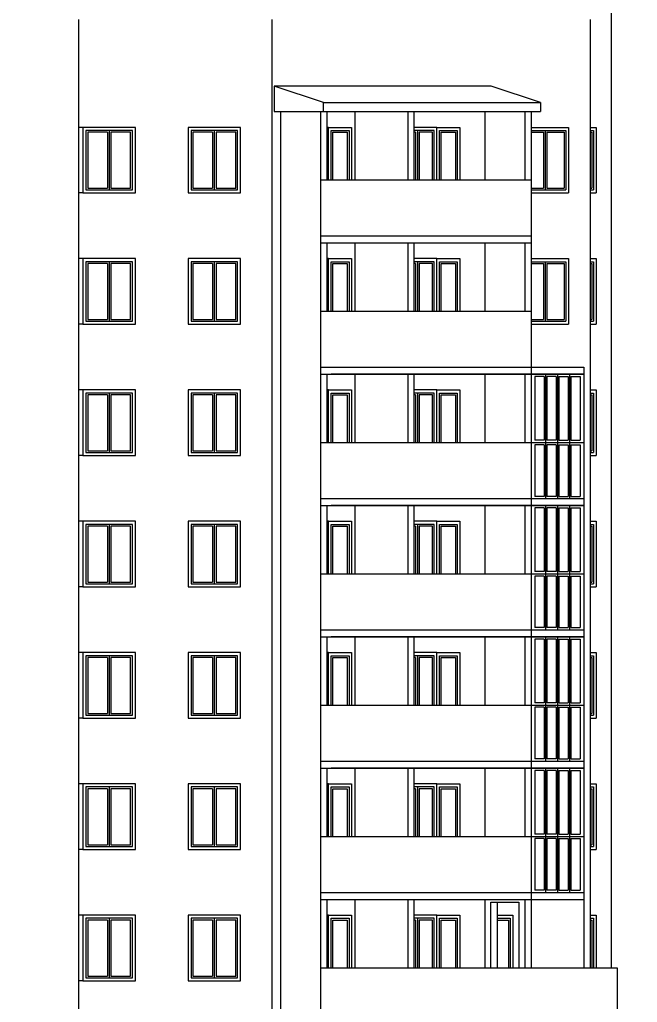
# Model space of a CAD drawing. Header units: inches. Extents: x -634 to 3638, y -6930911 to 5552.
# Drawn here: x 2311.3 to 2325.02, y 3493.78 to 3515.63 of the extents above; entities that cross this region are included whole.
import ezdxf

# ---------------------------------------------------------------- set-up
doc = ezdxf.new("R2010")
doc.units = ezdxf.units.IN
doc.header["$MEASUREMENT"] = 0
doc.linetypes.add('Dashed', pattern=[1128.888893, 564.444447, -564.444447])
for name, color, linetype, lineweight in [('ELEV', 134, 'Continuous', 18), ('фасады', 7, 'Continuous', 30), ('фасады2', 7, 'Continuous', 25)]:
    doc.layers.add(name, color=color, linetype=linetype, lineweight=lineweight)

msp = doc.modelspace()

# ---------------------------------------------------------------- hatches: boundary and pattern name
at = {"layer": 'ELEV', "linetype": 'Continuous'}
h = msp.add_hatch(dxfattribs=at)
h.set_pattern_fill('ANSI31', color=256, scale=0.01044, style=0)
h.set_pattern_definition([(45, (1262.311104, 3366.587935), (-0.02343928418428, 0.02343928418428), [])])
edge = h.paths.add_edge_path()
edge.add_ellipse((1445.78234, 3471.96182), major_axis=(0, 6932302.83262), ratio=0.00000001506, start_angle=89.999976115149, end_angle=270.000023884851)
edge.add_line((1445.67794, 3474.85168), (1445.67794, 3528.48347))
edge.add_line((1445.67794, 3528.48347), (1445.88675, 3528.48347))
edge.add_line((1445.88675, 3528.48347), (1445.88675, 3474.85168))

# ---------------------------------------------------------------- linework, layer by layer
at = {"layer": 'фасады', "ltscale": 100}
for points in [[(2324.44174, 3517.02786), (2324.44174, 3510.66276)], [(2312.60821, 3515.62637), (2312.60821, 3513.58253)], [(2316.90027, 3515.62637), (2316.90027, 3513.58253)], [(2323.97315, 3515.62637), (2323.97315, 3513.58253)], [(2316.95497, 3514.14707), (2316.95496, 3513.58253)], [(2322.87238, 3513.78588), (2322.87238, 3513.58253)], [(2312.60821, 3513.58253), (2312.60821, 3510.66276)], [(2316.90027, 3513.58253), (2316.90027, 3510.66276)], [(2316.95496, 3513.58253), (2322.87238, 3513.58253)], [(2317.09481, 3513.58253), (2317.09481, 3510.66276)], [(2317.98759, 3513.58253), (2317.98759, 3510.66276)], [(2318.1251, 3513.58253), (2318.1271, 3512.06425)], [(2318.74401, 3513.58253), (2318.74401, 3512.06425)], [(2319.92099, 3513.58254), (2319.92099, 3512.06425)], [(2320.05865, 3513.58254), (2320.05865, 3512.06425)], [(2321.63198, 3513.58253), (2321.63198, 3512.06425)], [(2322.52647, 3513.58254), (2322.52647, 3512.06425)], [(2322.66413, 3513.58254), (2322.66413, 3510.66276)], [(2323.97315, 3513.58253), (2323.97315, 3510.66276)], [(2324.44174, 3513.58253), (2324.44174, 3510.66276)], [(2317.98759, 3512.06425), (2322.66413, 3512.06425)], [(2317.98759, 3510.81848), (2322.66636, 3510.81848)], [(2312.60821, 3510.66276), (2312.60821, 3507.74299)], [(2316.90027, 3510.66276), (2316.90027, 3507.74299)], [(2317.09481, 3510.66276), (2317.09481, 3507.74299)], [(2317.98759, 3510.66276), (2317.98759, 3507.74299)], [(2317.98759, 3510.66276), (2322.66413, 3510.66276)], [(2318.12526, 3510.66276), (2318.1271, 3509.14448)], [(2318.74401, 3510.66276), (2318.74401, 3509.14448)], [(2319.92099, 3510.66276), (2319.92099, 3509.14448)], [(2320.05865, 3510.66276), (2320.05865, 3509.14448)], [(2321.63198, 3510.66276), (2321.63198, 3509.14448)], [(2322.52647, 3510.66276), (2322.52647, 3509.14448)], [(2322.66413, 3510.66276), (2322.66413, 3507.74299)], [(2323.97315, 3510.66276), (2323.97315, 3507.74299)], [(2324.44174, 3510.66276), (2324.44174, 3507.74299)], [(2317.98759, 3509.14448), (2322.66413, 3509.14448)], [(2312.60821, 3507.74299), (2312.60821, 3504.82322)], [(2316.90027, 3507.74299), (2316.90027, 3504.82322)], [(2317.09481, 3507.74299), (2317.09481, 3504.82322)], [(2317.98759, 3507.89871), (2323.83549, 3507.89871)], [(2317.98759, 3507.74299), (2317.98759, 3504.82322)], [(2317.98759, 3507.74299), (2323.83549, 3507.74299)], [(2318.12526, 3507.74299), (2318.1271, 3506.22471)], [(2318.74401, 3507.74299), (2318.74401, 3506.22471)], [(2319.92099, 3507.74299), (2319.92099, 3506.22471)], [(2320.05865, 3507.74299), (2320.05865, 3506.22471)], [(2321.63198, 3507.74299), (2321.63198, 3506.22471)], [(2322.52647, 3507.74299), (2322.52647, 3506.22471)], [(2322.66413, 3507.74299), (2322.66413, 3504.82322)], [(2323.83549, 3507.89871), (2323.83549, 3504.82322)], [(2323.97315, 3507.74299), (2323.97315, 3504.82322)], [(2324.44174, 3507.74299), (2324.44174, 3504.82322)], [(2317.98759, 3506.22471), (2322.66413, 3506.22471)], [(2317.98759, 3504.97895), (2323.83549, 3504.97895)], [(2312.60821, 3504.82322), (2312.60821, 3501.90345)], [(2316.90027, 3504.82322), (2316.90027, 3501.90345)], [(2317.09481, 3504.82322), (2317.09481, 3501.90345)], [(2317.98759, 3504.82322), (2317.98759, 3501.90345)], [(2317.98759, 3504.82322), (2323.83549, 3504.82322)], [(2317.98759, 3504.82322), (2323.83549, 3504.82322)], [(2318.12526, 3504.82322), (2318.1271, 3503.30494)], [(2318.74401, 3504.82322), (2318.74401, 3503.30494)], [(2319.92099, 3504.82322), (2319.92099, 3503.30494)], [(2320.05865, 3504.82322), (2320.05865, 3503.30494)], [(2321.63198, 3504.82322), (2321.63198, 3503.30494)], [(2322.52647, 3504.82322), (2322.52647, 3503.30494)], [(2322.66413, 3504.82322), (2322.66413, 3501.90345)], [(2323.83549, 3504.82322), (2323.83549, 3501.90345)], [(2323.97315, 3504.82322), (2323.97315, 3501.90345)], [(2324.44174, 3504.82322), (2324.44174, 3501.90345)], [(2317.98759, 3503.30494), (2322.66413, 3503.30494)], [(2317.98759, 3502.05918), (2323.83549, 3502.05918)], [(2312.60821, 3501.90345), (2312.60821, 3498.98369)], [(2316.90027, 3501.90345), (2316.90027, 3498.98369)], [(2317.09481, 3501.90345), (2317.09481, 3498.98369)], [(2317.98759, 3501.90345), (2317.98759, 3498.98369)], [(2317.98759, 3501.90345), (2323.83549, 3501.90345)], [(2318.12526, 3501.90345), (2318.1271, 3500.38517)], [(2318.74401, 3501.90345), (2318.74401, 3500.38517)], [(2319.92099, 3501.90345), (2319.92099, 3500.38517)], [(2320.05865, 3501.90345), (2320.05865, 3500.38517)], [(2321.63198, 3501.90345), (2321.63198, 3500.38517)], [(2322.52647, 3501.90345), (2322.52647, 3500.38517)], [(2322.66413, 3501.90345), (2322.66413, 3498.98369)], [(2323.83549, 3501.90345), (2323.83549, 3498.98369)], [(2323.97315, 3501.90345), (2323.97315, 3498.98369)], [(2324.44174, 3501.90345), (2324.44174, 3498.98369)], [(2317.98759, 3500.38517), (2322.66413, 3500.38517)], [(2317.98759, 3499.13941), (2323.83549, 3499.13941)], [(2312.60821, 3498.98369), (2312.60821, 3496.06392)], [(2316.90027, 3498.98369), (2316.90027, 3496.06392)], [(2317.09481, 3498.98369), (2317.09481, 3496.06392)], [(2317.98759, 3498.98369), (2317.98759, 3496.06392)], [(2317.98759, 3498.98369), (2323.83549, 3498.98369)], [(2318.12526, 3498.98369), (2318.1271, 3497.46541)], [(2318.74401, 3498.98369), (2318.74401, 3497.46541)], [(2319.92099, 3498.98369), (2319.92099, 3497.46541)], [(2320.05865, 3498.98369), (2320.05865, 3497.46541)], [(2321.63198, 3498.98369), (2321.63198, 3497.46541)], [(2322.52647, 3498.98369), (2322.52647, 3497.46541)], [(2322.66413, 3498.98369), (2322.66413, 3496.06392)], [(2323.83549, 3498.98369), (2323.83549, 3496.06392)], [(2323.97315, 3498.98369), (2323.97315, 3496.06392)], [(2324.44174, 3498.98369), (2324.44174, 3496.06392)], [(2317.98759, 3497.46541), (2322.66413, 3497.46541)], [(2317.98759, 3496.21964), (2323.83549, 3496.21964)], [(2312.60821, 3496.06392), (2312.60821, 3493.14415)], [(2316.90027, 3496.06392), (2316.90027, 3493.14415)], [(2317.09481, 3496.06392), (2317.09481, 3493.14415)], [(2317.98759, 3496.06392), (2317.98759, 3493.14415)], [(2317.98759, 3496.06392), (2323.83549, 3496.06392)], [(2318.12526, 3496.06392), (2318.1271, 3494.54564)], [(2318.74401, 3496.06392), (2318.74401, 3494.54564)], [(2319.92099, 3496.06392), (2319.92099, 3494.54564)], [(2320.05865, 3496.06392), (2320.05865, 3494.54564)], [(2321.63198, 3496.06392), (2321.63198, 3494.54564)], [(2321.76891, 3494.54564), (2321.76891, 3496.00552), (2322.38759, 3496.00552), (2322.38759, 3494.54564)], [(2321.90658, 3496.00552), (2321.90658, 3494.54564)], [(2322.52647, 3496.06392), (2322.52647, 3494.54564)], [(2322.66413, 3496.06392), (2322.66413, 3494.54564)], [(2323.83549, 3496.06392), (2323.83549, 3494.54564)], [(2323.97315, 3496.06392), (2323.97315, 3494.54564)], [(2324.44174, 3496.06392), (2324.44174, 3494.54564)], [(2317.98759, 3494.54564), (2324.57438, 3494.54564)], [(2324.57438, 3494.54564), (2324.57438, 3493.14415)]]:
    msp.add_lwpolyline(points, dxfattribs=at)
at = {"layer": 'фасады', "linetype": 'Dashed', "ltscale": 100}
for points in [[(2318.04959, 3513.78593), (2316.95497, 3514.14707)], [(2321.77758, 3514.14707), (2316.95497, 3514.14707)], [(2322.87238, 3513.78588), (2321.77776, 3514.14702)], [(2318.04959, 3513.58253), (2318.04962, 3513.78593), (2322.87238, 3513.78588)], [(2323.83549, 3507.74299), (2318.2198, 3507.74299)], [(2323.83549, 3507.74299), (2318.2198, 3507.74299)], [(2323.83549, 3504.82322), (2318.2198, 3504.82322)], [(2323.83549, 3504.82322), (2318.2198, 3504.82322)], [(2323.83549, 3501.90345), (2318.2198, 3501.90345)], [(2323.83549, 3498.98369), (2318.2198, 3498.98369)]]:
    msp.add_lwpolyline(points, dxfattribs=at)
at = {"layer": 'фасады2', "ltscale": 100}
for p, q in [((2323.49344, 3513.23216), (2323.49344, 3511.77228)), ((2324.10945, 3513.23216), (2324.10945, 3511.77228)), ((2318.21919, 3513.16403), (2318.61823, 3513.16403)), ((2318.21919, 3512.06425), (2318.21919, 3513.16403)), ((2318.25812, 3512.06425), (2318.25812, 3513.1251)), ((2318.25812, 3513.1251), (2318.5793, 3513.1251)), ((2318.5793, 3513.1251), (2318.5793, 3512.06425)), ((2318.61823, 3513.16403), (2318.61823, 3512.06425)), ((2320.50767, 3513.16403), (2320.05862, 3513.16403)), ((2320.09696, 3513.1251), (2320.05862, 3513.1251)), ((2320.46874, 3513.1251), (2320.17482, 3513.1251)), ((2320.46874, 3512.06425), (2320.46874, 3513.1251)), ((2320.50767, 3512.06425), (2320.50767, 3513.16403)), ((2320.62446, 3513.16403), (2321.0235, 3513.16403)), ((2320.62446, 3512.06425), (2320.62446, 3513.16403)), ((2320.66339, 3512.06425), (2320.66339, 3513.1251)), ((2320.66339, 3513.1251), (2320.98457, 3513.1251)), ((2320.98457, 3513.1251), (2320.98457, 3512.06425)), ((2321.0235, 3513.16403), (2321.0235, 3512.06425)), ((2322.66413, 3513.16403), (2323.43504, 3513.16403)), ((2322.66413, 3513.1251), (2322.93905, 3513.1251)), ((2322.97664, 3513.16403), (2322.97664, 3511.8404)), ((2323.01422, 3513.1251), (2323.39746, 3513.1251)), ((2323.43504, 3513.16403), (2323.43504, 3511.8404)), ((2323.97315, 3513.16403), (2324.05106, 3513.16403)), ((2323.97315, 3513.1251), (2324.01347, 3513.1251)), ((2324.05106, 3513.16403), (2324.05106, 3511.8404)), ((2322.66413, 3511.87933), (2322.93905, 3511.87933)), ((2322.66413, 3511.8404), (2323.43504, 3511.8404)), ((2323.01422, 3511.87933), (2323.39746, 3511.87933)), ((2323.97315, 3511.87933), (2324.01347, 3511.87933)), ((2323.97315, 3511.8404), (2324.05106, 3511.8404)), ((2318.21919, 3510.24426), (2318.61823, 3510.24426)), ((2318.21919, 3509.14448), (2318.21919, 3510.24426)), ((2318.25812, 3509.14448), (2318.25812, 3510.20533)), ((2318.25812, 3510.20533), (2318.5793, 3510.20533)), ((2318.5793, 3510.20533), (2318.5793, 3509.14448)), ((2318.61823, 3510.24426), (2318.61823, 3509.14448)), ((2320.50767, 3510.24426), (2320.05862, 3510.24426)), ((2320.09696, 3510.20533), (2320.05862, 3510.20533)), ((2320.46874, 3510.20533), (2320.17482, 3510.20533)), ((2320.46874, 3509.14448), (2320.46874, 3510.20533)), ((2320.50767, 3509.14448), (2320.50767, 3510.24426)), ((2320.62446, 3510.24426), (2321.0235, 3510.24426)), ((2320.62446, 3509.14448), (2320.62446, 3510.24426)), ((2320.66339, 3509.14448), (2320.66339, 3510.20533)), ((2320.66339, 3510.20533), (2320.98457, 3510.20533)), ((2320.98457, 3510.20533), (2320.98457, 3509.14448)), ((2321.0235, 3510.24426), (2321.0235, 3509.14448)), ((2322.66413, 3510.24426), (2323.43504, 3510.24426)), ((2322.66413, 3510.20533), (2322.93905, 3510.20533)), ((2322.97664, 3510.24426), (2322.97664, 3508.92063)), ((2323.01422, 3510.20533), (2323.39746, 3510.20533)), ((2323.43504, 3510.24426), (2323.43504, 3508.92063)), ((2323.49344, 3510.31239), (2323.49344, 3508.85251)), ((2323.97315, 3510.24426), (2324.05106, 3510.24426)), ((2323.97315, 3510.20533), (2324.01347, 3510.20533)), ((2324.05106, 3510.24426), (2324.05106, 3508.92063)), ((2324.10945, 3510.31239), (2324.10945, 3508.85251)), ((2322.66413, 3508.95956), (2322.93905, 3508.95956)), ((2322.66413, 3508.92063), (2323.43504, 3508.92063)), ((2323.01422, 3508.95956), (2323.39746, 3508.95956)), ((2323.97315, 3508.95956), (2324.01347, 3508.95956)), ((2323.97315, 3508.92063), (2324.05106, 3508.92063)), ((2318.21919, 3507.32449), (2318.61823, 3507.32449)), ((2318.21919, 3506.22471), (2318.21919, 3507.32449)), ((2318.61823, 3507.32449), (2318.61823, 3506.22471)), ((2320.50767, 3507.32449), (2320.05862, 3507.32449)), ((2320.50767, 3506.22471), (2320.50767, 3507.32449)), ((2320.62446, 3507.32449), (2321.0235, 3507.32449)), ((2320.62446, 3506.22471), (2320.62446, 3507.32449)), ((2321.0235, 3507.32449), (2321.0235, 3506.22471)), ((2323.97315, 3507.32449), (2324.05106, 3507.32449)), ((2324.05106, 3507.32449), (2324.05106, 3506.00086)), ((2324.10945, 3507.39262), (2324.10945, 3505.93274)), ((2318.25812, 3506.22471), (2318.25812, 3507.28556)), ((2318.25812, 3507.28556), (2318.5793, 3507.28556)), ((2318.5793, 3507.28556), (2318.5793, 3506.22471)), ((2320.09696, 3507.28556), (2320.05862, 3507.28556)), ((2320.46874, 3507.28556), (2320.17482, 3507.28556)), ((2320.46874, 3506.22471), (2320.46874, 3507.28556)), ((2320.66339, 3506.22471), (2320.66339, 3507.28556)), ((2320.66339, 3507.28556), (2320.98457, 3507.28556)), ((2320.98457, 3507.28556), (2320.98457, 3506.22471)), ((2323.97315, 3507.28556), (2324.01347, 3507.28556)), ((2323.97315, 3506.03979), (2324.01347, 3506.03979)), ((2323.97315, 3506.00086), (2324.05106, 3506.00086)), ((2324.10945, 3504.47285), (2324.10945, 3503.01297)), ((2318.21919, 3504.40472), (2318.61823, 3504.40472)), ((2318.21919, 3503.30494), (2318.21919, 3504.40472)), ((2318.25812, 3503.30494), (2318.25812, 3504.36579)), ((2318.25812, 3504.36579), (2318.5793, 3504.36579)), ((2318.5793, 3504.36579), (2318.5793, 3503.30494)), ((2318.61823, 3504.40472), (2318.61823, 3503.30494)), ((2320.50767, 3504.40472), (2320.05862, 3504.40472)), ((2320.09696, 3504.36579), (2320.05862, 3504.36579)), ((2320.46874, 3504.36579), (2320.17482, 3504.36579)), ((2320.46874, 3503.30494), (2320.46874, 3504.36579)), ((2320.50767, 3503.30494), (2320.50767, 3504.40472)), ((2320.62446, 3504.40472), (2321.0235, 3504.40472)), ((2320.62446, 3503.30494), (2320.62446, 3504.40472)), ((2320.66339, 3503.30494), (2320.66339, 3504.36579)), ((2320.66339, 3504.36579), (2320.98457, 3504.36579)), ((2320.98457, 3504.36579), (2320.98457, 3503.30494)), ((2321.0235, 3504.40472), (2321.0235, 3503.30494)), ((2323.97315, 3504.40472), (2324.05106, 3504.40472)), ((2323.97315, 3504.36579), (2324.01347, 3504.36579)), ((2324.05106, 3504.40472), (2324.05106, 3503.0811)), ((2323.97315, 3503.12003), (2324.01347, 3503.12003)), ((2323.97315, 3503.0811), (2324.05106, 3503.0811)), ((2318.21919, 3501.48495), (2318.61823, 3501.48495)), ((2318.21919, 3500.38517), (2318.21919, 3501.48495)), ((2318.25812, 3500.38517), (2318.25812, 3501.44602)), ((2318.25812, 3501.44602), (2318.5793, 3501.44602)), ((2318.5793, 3501.44602), (2318.5793, 3500.38517)), ((2318.61823, 3501.48495), (2318.61823, 3500.38517)), ((2320.50767, 3501.48495), (2320.05862, 3501.48495)), ((2320.09696, 3501.44602), (2320.05862, 3501.44602)), ((2320.46874, 3501.44602), (2320.17482, 3501.44602)), ((2320.46874, 3500.38517), (2320.46874, 3501.44602)), ((2320.50767, 3500.38517), (2320.50767, 3501.48495)), ((2320.62446, 3501.48495), (2321.0235, 3501.48495)), ((2320.62446, 3500.38517), (2320.62446, 3501.48495)), ((2320.66339, 3500.38517), (2320.66339, 3501.44602)), ((2320.66339, 3501.44602), (2320.98457, 3501.44602)), ((2320.98457, 3501.44602), (2320.98457, 3500.38517)), ((2321.0235, 3501.48495), (2321.0235, 3500.38517)), ((2323.97315, 3501.48495), (2324.05106, 3501.48495)), ((2323.97315, 3501.44602), (2324.01347, 3501.44602)), ((2324.05106, 3501.48495), (2324.05106, 3500.16133)), ((2324.10945, 3501.55308), (2324.10945, 3500.0932)), ((2323.97315, 3500.20026), (2324.01347, 3500.20026)), ((2323.97315, 3500.16133), (2324.05106, 3500.16133)), ((2318.21919, 3498.56519), (2318.61823, 3498.56519)), ((2318.21919, 3497.46541), (2318.21919, 3498.56519)), ((2318.61823, 3498.56519), (2318.61823, 3497.46541)), ((2320.50767, 3498.56519), (2320.05862, 3498.56519)), ((2320.50767, 3497.46541), (2320.50767, 3498.56519)), ((2320.62446, 3498.56519), (2321.0235, 3498.56519)), ((2320.62446, 3497.46541), (2320.62446, 3498.56519)), ((2321.0235, 3498.56519), (2321.0235, 3497.46541)), ((2323.97315, 3498.56519), (2324.05106, 3498.56519)), ((2324.05106, 3498.56519), (2324.05106, 3497.24156)), ((2324.10945, 3498.63331), (2324.10945, 3497.17343)), ((2318.25812, 3497.46541), (2318.25812, 3498.52626)), ((2318.25812, 3498.52626), (2318.5793, 3498.52626)), ((2318.5793, 3498.52626), (2318.5793, 3497.46541)), ((2320.09696, 3498.52626), (2320.05862, 3498.52626)), ((2320.46874, 3498.52626), (2320.17482, 3498.52626)), ((2320.46874, 3497.46541), (2320.46874, 3498.52626)), ((2320.66339, 3497.46541), (2320.66339, 3498.52626)), ((2320.66339, 3498.52626), (2320.98457, 3498.52626)), ((2320.98457, 3498.52626), (2320.98457, 3497.46541)), ((2323.97315, 3498.52626), (2324.01347, 3498.52626)), ((2323.97315, 3497.28049), (2324.01347, 3497.28049)), ((2323.97315, 3497.24156), (2324.05106, 3497.24156)), ((2318.21919, 3495.64542), (2318.61823, 3495.64542)), ((2318.21919, 3494.54564), (2318.21919, 3495.64542)), ((2318.25812, 3494.54564), (2318.25812, 3495.60649)), ((2318.25812, 3495.60649), (2318.5793, 3495.60649)), ((2318.5793, 3495.60649), (2318.5793, 3494.54564)), ((2318.61823, 3495.64542), (2318.61823, 3494.54564)), ((2320.50767, 3495.64542), (2320.05862, 3495.64542)), ((2320.09696, 3495.60649), (2320.05862, 3495.60649)), ((2320.46874, 3495.60649), (2320.17482, 3495.60649)), ((2320.46874, 3494.54564), (2320.46874, 3495.60649)), ((2320.50767, 3494.54564), (2320.50767, 3495.64542)), ((2320.62446, 3495.64542), (2321.0235, 3495.64542)), ((2320.62446, 3494.54564), (2320.62446, 3495.64542)), ((2320.66339, 3494.54564), (2320.66339, 3495.60649)), ((2320.66339, 3495.60649), (2320.98457, 3495.60649)), ((2320.98457, 3495.60649), (2320.98457, 3494.54564)), ((2321.0235, 3495.64542), (2321.0235, 3494.54564)), ((2321.90658, 3495.64542), (2322.19754, 3495.64542)), ((2321.90658, 3495.60649), (2322.15861, 3495.60649)), ((2322.15861, 3495.60649), (2322.15861, 3494.54564)), ((2322.19754, 3495.64542), (2322.19754, 3494.54564)), ((2323.97315, 3495.64542), (2324.05106, 3495.64542)), ((2323.97315, 3495.60649), (2324.01347, 3495.60649)), ((2324.05106, 3495.64542), (2324.05106, 3494.54564)), ((2324.10945, 3495.71354), (2324.10945, 3494.54564))]:
    msp.add_line(p, q, dxfattribs=at)
for points in [[(2312.70553, 3513.23216), (2312.60821, 3513.23216)], [(2318.1608, 3512.06425), (2318.1608, 3513.23216), (2318.12526, 3513.23216)], [(2318.1608, 3513.23216), (2318.67662, 3513.23216), (2318.67662, 3512.06425)], [(2318.1608, 3512.06425), (2318.1608, 3513.23216)], [(2320.56607, 3512.06425), (2320.56607, 3513.23216), (2320.05862, 3513.23216)], [(2320.56607, 3513.23216), (2321.08189, 3513.23216), (2321.08189, 3512.06425)], [(2320.56607, 3512.06425), (2320.56607, 3513.23216)], [(2322.66413, 3513.23216), (2323.49344, 3513.23216)], [(2323.97315, 3513.23216), (2324.10945, 3513.23216)], [(2313.25056, 3513.1251), (2312.81259, 3513.1251), (2312.81259, 3511.87933), (2313.25056, 3511.87933)], [(2313.25056, 3513.1251), (2313.25056, 3511.87933)], [(2313.28949, 3513.16403), (2313.28949, 3511.8404)], [(2313.32842, 3513.1251), (2313.32842, 3511.87933)], [(2313.32842, 3511.87933), (2313.76638, 3511.87933), (2313.76638, 3513.1251), (2313.32842, 3513.1251)], [(2315.58654, 3513.1251), (2315.14857, 3513.1251), (2315.14857, 3511.87933), (2315.58654, 3511.87933)], [(2315.58654, 3513.1251), (2315.58654, 3511.87933)], [(2315.62547, 3513.16403), (2315.62547, 3511.8404)], [(2315.6644, 3513.1251), (2315.6644, 3511.87933)], [(2315.6644, 3511.87933), (2316.10237, 3511.87933), (2316.10237, 3513.1251), (2315.6644, 3513.1251)], [(2320.09696, 3513.1251), (2320.09696, 3512.06425)], [(2320.13589, 3513.16403), (2320.13589, 3512.06425)], [(2320.17482, 3513.1251), (2320.17482, 3512.06425)], [(2322.93905, 3513.1251), (2322.93905, 3511.87933)], [(2323.01422, 3513.1251), (2323.01422, 3511.87933)], [(2323.39746, 3513.1251), (2323.39746, 3511.87933)], [(2324.01347, 3513.1251), (2324.01347, 3511.87933)], [(2312.70553, 3511.77228), (2312.60821, 3511.77228)], [(2322.66413, 3511.77228), (2323.49344, 3511.77228)], [(2323.97315, 3511.77228), (2324.10945, 3511.77228)], [(2312.70553, 3510.31239), (2312.60821, 3510.31239)], [(2313.25056, 3510.20533), (2312.81259, 3510.20533), (2312.81259, 3508.95956), (2313.25056, 3508.95956)], [(2313.25056, 3510.20533), (2313.25056, 3508.95956)], [(2313.28949, 3510.24426), (2313.28949, 3508.92063)], [(2313.32842, 3510.20533), (2313.32842, 3508.95956)], [(2313.32842, 3508.95956), (2313.76638, 3508.95956), (2313.76638, 3510.20533), (2313.32842, 3510.20533)], [(2315.58654, 3510.20533), (2315.14857, 3510.20533), (2315.14857, 3508.95956), (2315.58654, 3508.95956)], [(2315.58654, 3510.20533), (2315.58654, 3508.95956)], [(2315.62547, 3510.24426), (2315.62547, 3508.92063)], [(2315.6644, 3510.20533), (2315.6644, 3508.95956)], [(2315.6644, 3508.95956), (2316.10237, 3508.95956), (2316.10237, 3510.20533), (2315.6644, 3510.20533)], [(2318.1608, 3509.14448), (2318.1608, 3510.31239), (2318.12526, 3510.31239)], [(2318.1608, 3510.31239), (2318.67662, 3510.31239), (2318.67662, 3509.14448)], [(2318.1608, 3509.14448), (2318.1608, 3510.31239)], [(2320.56607, 3509.14448), (2320.56607, 3510.31239), (2320.05862, 3510.31239)], [(2320.09696, 3510.20533), (2320.09696, 3509.14448)], [(2320.13589, 3510.24426), (2320.13589, 3509.14448)], [(2320.17482, 3510.20533), (2320.17482, 3509.14448)], [(2320.56607, 3510.31239), (2321.08189, 3510.31239), (2321.08189, 3509.14448)], [(2320.56607, 3509.14448), (2320.56607, 3510.31239)], [(2322.66413, 3510.31239), (2323.49344, 3510.31239)], [(2322.93905, 3510.20533), (2322.93905, 3508.95956)], [(2323.01422, 3510.20533), (2323.01422, 3508.95956)], [(2323.39746, 3510.20533), (2323.39746, 3508.95956)], [(2323.97315, 3510.31239), (2324.10945, 3510.31239)], [(2324.01347, 3510.20533), (2324.01347, 3508.95956)], [(2312.70553, 3508.85251), (2312.60821, 3508.85251)], [(2322.66413, 3508.85251), (2323.49344, 3508.85251)], [(2323.97315, 3508.85251), (2324.10945, 3508.85251)], [(2312.70553, 3507.39262), (2312.60821, 3507.39262)], [(2313.28949, 3507.32449), (2313.28949, 3506.00086)], [(2315.62547, 3507.32449), (2315.62547, 3506.00086)], [(2318.1608, 3506.22471), (2318.1608, 3507.39262), (2318.12526, 3507.39262)], [(2318.1608, 3507.39262), (2318.67662, 3507.39262), (2318.67662, 3506.22471)], [(2318.1608, 3506.22471), (2318.1608, 3507.39262)], [(2320.56607, 3506.22471), (2320.56607, 3507.39262), (2320.05862, 3507.39262)], [(2320.13589, 3507.32449), (2320.13589, 3506.22471)], [(2320.56607, 3507.39262), (2321.08189, 3507.39262), (2321.08189, 3506.22471)], [(2320.56607, 3506.22471), (2320.56607, 3507.39262)], [(2323.97315, 3507.39262), (2324.10945, 3507.39262)], [(2313.25056, 3507.28556), (2312.81259, 3507.28556), (2312.81259, 3506.03979), (2313.25056, 3506.03979)], [(2313.25056, 3507.28556), (2313.25056, 3506.03979)], [(2313.32842, 3507.28556), (2313.32842, 3506.03979)], [(2313.32842, 3506.03979), (2313.76638, 3506.03979), (2313.76638, 3507.28556), (2313.32842, 3507.28556)], [(2315.58654, 3507.28556), (2315.14857, 3507.28556), (2315.14857, 3506.03979), (2315.58654, 3506.03979)], [(2315.58654, 3507.28556), (2315.58654, 3506.03979)], [(2315.6644, 3507.28556), (2315.6644, 3506.03979)], [(2315.6644, 3506.03979), (2316.10237, 3506.03979), (2316.10237, 3507.28556), (2315.6644, 3507.28556)], [(2320.09696, 3507.28556), (2320.09696, 3506.22471)], [(2320.17482, 3507.28556), (2320.17482, 3506.22471)], [(2324.01347, 3507.28556), (2324.01347, 3506.03979)], [(2322.66636, 3506.22471), (2323.83549, 3506.22471)], [(2312.70553, 3505.93274), (2312.60821, 3505.93274)], [(2323.97315, 3505.93274), (2324.10945, 3505.93274)], [(2312.70553, 3504.47285), (2312.60821, 3504.47285)], [(2318.1608, 3503.30494), (2318.1608, 3504.47285), (2318.12526, 3504.47285)], [(2318.1608, 3504.47285), (2318.67662, 3504.47285), (2318.67662, 3503.30494)], [(2318.1608, 3503.30494), (2318.1608, 3504.47285)], [(2320.56607, 3503.30494), (2320.56607, 3504.47285), (2320.05862, 3504.47285)], [(2320.56607, 3504.47285), (2321.08189, 3504.47285), (2321.08189, 3503.30494)], [(2320.56607, 3503.30494), (2320.56607, 3504.47285)], [(2323.97315, 3504.47285), (2324.10945, 3504.47285)], [(2313.25056, 3504.36579), (2312.81259, 3504.36579), (2312.81259, 3503.12003), (2313.25056, 3503.12003)], [(2313.25056, 3504.36579), (2313.25056, 3503.12003)], [(2313.28949, 3504.40472), (2313.28949, 3503.0811)], [(2313.32842, 3504.36579), (2313.32842, 3503.12003)], [(2313.32842, 3503.12003), (2313.76638, 3503.12003), (2313.76638, 3504.36579), (2313.32842, 3504.36579)], [(2315.58654, 3504.36579), (2315.14857, 3504.36579), (2315.14857, 3503.12003), (2315.58654, 3503.12003)], [(2315.58654, 3504.36579), (2315.58654, 3503.12003)], [(2315.62547, 3504.40472), (2315.62547, 3503.0811)], [(2315.6644, 3504.36579), (2315.6644, 3503.12003)], [(2315.6644, 3503.12003), (2316.10237, 3503.12003), (2316.10237, 3504.36579), (2315.6644, 3504.36579)], [(2320.09696, 3504.36579), (2320.09696, 3503.30494)], [(2320.13589, 3504.40472), (2320.13589, 3503.30494)], [(2320.17482, 3504.36579), (2320.17482, 3503.30494)], [(2324.01347, 3504.36579), (2324.01347, 3503.12003)], [(2322.66636, 3503.30494), (2323.83549, 3503.30494)], [(2312.70553, 3503.01297), (2312.60821, 3503.01297)], [(2323.97315, 3503.01297), (2324.10945, 3503.01297)], [(2312.70553, 3501.55308), (2312.60821, 3501.55308)], [(2313.25056, 3501.44602), (2312.81259, 3501.44602), (2312.81259, 3500.20026), (2313.25056, 3500.20026)], [(2313.25056, 3501.44602), (2313.25056, 3500.20026)], [(2313.28949, 3501.48495), (2313.28949, 3500.16133)], [(2313.32842, 3501.44602), (2313.32842, 3500.20026)], [(2313.32842, 3500.20026), (2313.76638, 3500.20026), (2313.76638, 3501.44602), (2313.32842, 3501.44602)], [(2315.58654, 3501.44602), (2315.14857, 3501.44602), (2315.14857, 3500.20026), (2315.58654, 3500.20026)], [(2315.58654, 3501.44602), (2315.58654, 3500.20026)], [(2315.62547, 3501.48495), (2315.62547, 3500.16133)], [(2315.6644, 3501.44602), (2315.6644, 3500.20026)], [(2315.6644, 3500.20026), (2316.10237, 3500.20026), (2316.10237, 3501.44602), (2315.6644, 3501.44602)], [(2318.1608, 3500.38517), (2318.1608, 3501.55308), (2318.12526, 3501.55308)], [(2318.1608, 3501.55308), (2318.67662, 3501.55308), (2318.67662, 3500.38517)], [(2318.1608, 3500.38517), (2318.1608, 3501.55308)], [(2320.56607, 3500.38517), (2320.56607, 3501.55308), (2320.05862, 3501.55308)], [(2320.09696, 3501.44602), (2320.09696, 3500.38517)], [(2320.13589, 3501.48495), (2320.13589, 3500.38517)], [(2320.17482, 3501.44602), (2320.17482, 3500.38517)], [(2320.56607, 3501.55308), (2321.08189, 3501.55308), (2321.08189, 3500.38517)], [(2320.56607, 3500.38517), (2320.56607, 3501.55308)], [(2323.97315, 3501.55308), (2324.10945, 3501.55308)], [(2324.01347, 3501.44602), (2324.01347, 3500.20026)], [(2322.66636, 3500.38517), (2323.83549, 3500.38517)], [(2312.70553, 3500.0932), (2312.60821, 3500.0932)], [(2323.97315, 3500.0932), (2324.10945, 3500.0932)], [(2312.70553, 3498.63331), (2312.60821, 3498.63331)], [(2313.28949, 3498.56519), (2313.28949, 3497.24156)], [(2315.62547, 3498.56519), (2315.62547, 3497.24156)], [(2318.1608, 3497.46541), (2318.1608, 3498.63331), (2318.12526, 3498.63331)], [(2318.1608, 3498.63331), (2318.67662, 3498.63331), (2318.67662, 3497.46541)], [(2318.1608, 3497.46541), (2318.1608, 3498.63331)], [(2320.56607, 3497.46541), (2320.56607, 3498.63331), (2320.05862, 3498.63331)], [(2320.13589, 3498.56519), (2320.13589, 3497.46541)], [(2320.56607, 3498.63331), (2321.08189, 3498.63331), (2321.08189, 3497.46541)], [(2320.56607, 3497.46541), (2320.56607, 3498.63331)], [(2323.97315, 3498.63331), (2324.10945, 3498.63331)], [(2313.25056, 3498.52626), (2312.81259, 3498.52626), (2312.81259, 3497.28049), (2313.25056, 3497.28049)], [(2313.25056, 3498.52626), (2313.25056, 3497.28049)], [(2313.32842, 3498.52626), (2313.32842, 3497.28049)], [(2313.32842, 3497.28049), (2313.76638, 3497.28049), (2313.76638, 3498.52626), (2313.32842, 3498.52626)], [(2315.58654, 3498.52626), (2315.14857, 3498.52626), (2315.14857, 3497.28049), (2315.58654, 3497.28049)], [(2315.58654, 3498.52626), (2315.58654, 3497.28049)], [(2315.6644, 3498.52626), (2315.6644, 3497.28049)], [(2315.6644, 3497.28049), (2316.10237, 3497.28049), (2316.10237, 3498.52626), (2315.6644, 3498.52626)], [(2320.09696, 3498.52626), (2320.09696, 3497.46541)], [(2320.17482, 3498.52626), (2320.17482, 3497.46541)], [(2324.01347, 3498.52626), (2324.01347, 3497.28049)], [(2322.66636, 3497.46541), (2323.83549, 3497.46541)], [(2312.70553, 3497.17343), (2312.60821, 3497.17343)], [(2323.97315, 3497.17343), (2324.10945, 3497.17343)], [(2312.70553, 3495.71354), (2312.60821, 3495.71354)], [(2313.25056, 3495.60649), (2312.81259, 3495.60649), (2312.81259, 3494.36072), (2313.25056, 3494.36072)], [(2313.25056, 3495.60649), (2313.25056, 3494.36072)], [(2313.28949, 3495.64542), (2313.28949, 3494.32179)], [(2313.32842, 3495.60649), (2313.32842, 3494.36072)], [(2313.32842, 3494.36072), (2313.76638, 3494.36072), (2313.76638, 3495.60649), (2313.32842, 3495.60649)], [(2315.58654, 3495.60649), (2315.14857, 3495.60649), (2315.14857, 3494.36072), (2315.58654, 3494.36072)], [(2315.58654, 3495.60649), (2315.58654, 3494.36072)], [(2315.62547, 3495.64542), (2315.62547, 3494.32179)], [(2315.6644, 3495.60649), (2315.6644, 3494.36072)], [(2315.6644, 3494.36072), (2316.10237, 3494.36072), (2316.10237, 3495.60649), (2315.6644, 3495.60649)], [(2318.1608, 3494.54564), (2318.1608, 3495.71354), (2318.12526, 3495.71354)], [(2318.1608, 3495.71354), (2318.67662, 3495.71354), (2318.67662, 3494.54564)], [(2318.1608, 3494.54564), (2318.1608, 3495.71354)], [(2320.56607, 3494.54564), (2320.56607, 3495.71354), (2320.05862, 3495.71354)], [(2320.09696, 3495.60649), (2320.09696, 3494.54564)], [(2320.13589, 3495.64542), (2320.13589, 3494.54564)], [(2320.17482, 3495.60649), (2320.17482, 3494.54564)], [(2320.56607, 3495.71354), (2321.08189, 3495.71354), (2321.08189, 3494.54564)], [(2320.56607, 3494.54564), (2320.56607, 3495.71354)], [(2321.90658, 3495.71354), (2322.25593, 3495.71354), (2322.25593, 3494.54564)], [(2323.97315, 3495.71354), (2324.10945, 3495.71354)], [(2324.01347, 3495.60649), (2324.01347, 3494.54564)], [(2312.70553, 3494.25366), (2312.60821, 3494.25366)]]:
    msp.add_lwpolyline(points, dxfattribs=at)
for points in [[(2313.87344, 3513.23216), (2312.70553, 3513.23216), (2312.70553, 3511.77228), (2313.87344, 3511.77228)], [(2316.20942, 3513.23216), (2315.04152, 3513.23216), (2315.04152, 3511.77228), (2316.20942, 3511.77228)], [(2313.80531, 3513.16403), (2312.77366, 3513.16403), (2312.77366, 3511.8404), (2313.80531, 3511.8404)], [(2316.1413, 3513.16403), (2315.10964, 3513.16403), (2315.10964, 3511.8404), (2316.1413, 3511.8404)], [(2313.87344, 3510.31239), (2312.70553, 3510.31239), (2312.70553, 3508.85251), (2313.87344, 3508.85251)], [(2313.80531, 3510.24426), (2312.77366, 3510.24426), (2312.77366, 3508.92063), (2313.80531, 3508.92063)], [(2316.20942, 3510.31239), (2315.04152, 3510.31239), (2315.04152, 3508.85251), (2316.20942, 3508.85251)], [(2316.1413, 3510.24426), (2315.10964, 3510.24426), (2315.10964, 3508.92063), (2316.1413, 3508.92063)], [(2313.87344, 3507.39262), (2312.70553, 3507.39262), (2312.70553, 3505.93274), (2313.87344, 3505.93274)], [(2313.80531, 3507.32449), (2312.77366, 3507.32449), (2312.77366, 3506.00086), (2313.80531, 3506.00086)], [(2316.20942, 3507.39262), (2315.04152, 3507.39262), (2315.04152, 3505.93274), (2316.20942, 3505.93274)], [(2316.1413, 3507.32449), (2315.10964, 3507.32449), (2315.10964, 3506.00086), (2316.1413, 3506.00086)], [(2313.87344, 3504.47285), (2312.70553, 3504.47285), (2312.70553, 3503.01297), (2313.87344, 3503.01297)], [(2316.20942, 3504.47285), (2315.04152, 3504.47285), (2315.04152, 3503.01297), (2316.20942, 3503.01297)], [(2313.80531, 3504.40472), (2312.77366, 3504.40472), (2312.77366, 3503.0811), (2313.80531, 3503.0811)], [(2316.1413, 3504.40472), (2315.10964, 3504.40472), (2315.10964, 3503.0811), (2316.1413, 3503.0811)], [(2313.87344, 3501.55308), (2312.70553, 3501.55308), (2312.70553, 3500.0932), (2313.87344, 3500.0932)], [(2313.80531, 3501.48495), (2312.77366, 3501.48495), (2312.77366, 3500.16133), (2313.80531, 3500.16133)], [(2316.20942, 3501.55308), (2315.04152, 3501.55308), (2315.04152, 3500.0932), (2316.20942, 3500.0932)], [(2316.1413, 3501.48495), (2315.10964, 3501.48495), (2315.10964, 3500.16133), (2316.1413, 3500.16133)], [(2313.87344, 3498.63331), (2312.70553, 3498.63331), (2312.70553, 3497.17343), (2313.87344, 3497.17343)], [(2313.80531, 3498.56519), (2312.77366, 3498.56519), (2312.77366, 3497.24156), (2313.80531, 3497.24156)], [(2316.20942, 3498.63331), (2315.04152, 3498.63331), (2315.04152, 3497.17343), (2316.20942, 3497.17343)], [(2316.1413, 3498.56519), (2315.10964, 3498.56519), (2315.10964, 3497.24156), (2316.1413, 3497.24156)], [(2313.87344, 3495.71354), (2312.70553, 3495.71354), (2312.70553, 3494.25366), (2313.87344, 3494.25366)], [(2313.80531, 3495.64542), (2312.77366, 3495.64542), (2312.77366, 3494.32179), (2313.80531, 3494.32179)], [(2316.20942, 3495.71354), (2315.04152, 3495.71354), (2315.04152, 3494.25366), (2316.20942, 3494.25366)], [(2316.1413, 3495.64542), (2315.10964, 3495.64542), (2315.10964, 3494.32179), (2316.1413, 3494.32179)]]:
    msp.add_lwpolyline(points, close=True, dxfattribs=at)
at = {"layer": 'фасады2', "linetype": 'Dashed', "ltscale": 100}
for points in [[(2322.98194, 3507.74299), (2322.98194, 3506.22471)], [(2323.24959, 3507.74299), (2323.24959, 3506.22471)], [(2323.51723, 3507.74299), (2323.51723, 3506.22471)], [(2322.74349, 3507.69433), (2322.74349, 3506.27338)], [(2322.95274, 3507.69433), (2322.74349, 3507.69433)], [(2322.95274, 3507.69433), (2322.95274, 3506.27338)], [(2323.01114, 3507.69433), (2323.01114, 3506.27338)], [(2323.22039, 3507.69433), (2323.01114, 3507.69433)], [(2323.22039, 3507.69433), (2323.22039, 3506.27338)], [(2323.27879, 3507.69433), (2323.27879, 3506.27338)], [(2323.27879, 3507.69433), (2323.48804, 3507.69433)], [(2323.48804, 3507.69433), (2323.48804, 3506.27338)], [(2323.54643, 3507.69433), (2323.54643, 3506.27338)], [(2323.54643, 3507.69433), (2323.75568, 3507.69433)], [(2323.75568, 3507.69433), (2323.75568, 3506.27338)], [(2322.95274, 3506.27338), (2322.74349, 3506.27338)], [(2322.98194, 3506.22471), (2322.98194, 3504.97895)], [(2323.22039, 3506.27338), (2323.01114, 3506.27338)], [(2323.24959, 3506.22471), (2323.24959, 3504.97895)], [(2323.27879, 3506.27338), (2323.48804, 3506.27338)], [(2323.51723, 3506.22471), (2323.51723, 3504.97895)], [(2323.54643, 3506.27338), (2323.75568, 3506.27338)], [(2322.74349, 3506.17605), (2322.74349, 3505.02761)], [(2322.95274, 3506.17605), (2322.74349, 3506.17605)], [(2322.95274, 3506.17605), (2322.95274, 3505.02761)], [(2323.01114, 3506.17605), (2323.01114, 3505.02761)], [(2323.22039, 3506.17605), (2323.01114, 3506.17605)], [(2323.22039, 3506.17605), (2323.22039, 3505.02761)], [(2323.27879, 3506.17605), (2323.27879, 3505.02761)], [(2323.27879, 3506.17605), (2323.48804, 3506.17605)], [(2323.48804, 3506.17605), (2323.48804, 3505.02761)], [(2323.54643, 3506.17605), (2323.54643, 3505.02761)], [(2323.54643, 3506.17605), (2323.75568, 3506.17605)], [(2323.75568, 3506.17605), (2323.75568, 3505.02761)], [(2322.95274, 3505.02761), (2322.74349, 3505.02761)], [(2323.22039, 3505.02761), (2323.01114, 3505.02761)], [(2323.27879, 3505.02761), (2323.48804, 3505.02761)], [(2323.54643, 3505.02761), (2323.75568, 3505.02761)], [(2322.74349, 3504.77456), (2322.74349, 3503.35361)], [(2322.95274, 3504.77456), (2322.74349, 3504.77456)], [(2322.95274, 3504.77456), (2322.74349, 3504.77456)], [(2322.95274, 3504.77456), (2322.95274, 3503.35361)], [(2322.98194, 3504.82322), (2322.98194, 3503.30494)], [(2323.01114, 3504.77456), (2323.01114, 3503.35361)], [(2323.22039, 3504.77456), (2323.01114, 3504.77456)], [(2323.22039, 3504.77456), (2323.01114, 3504.77456)], [(2323.22039, 3504.77456), (2323.22039, 3503.35361)], [(2323.24959, 3504.82322), (2323.24959, 3503.30494)], [(2323.27879, 3504.77456), (2323.27879, 3503.35361)], [(2323.27879, 3504.77456), (2323.48804, 3504.77456)], [(2323.27879, 3504.77456), (2323.48804, 3504.77456)], [(2323.48804, 3504.77456), (2323.48804, 3503.35361)], [(2323.51723, 3504.82322), (2323.51723, 3503.30494)], [(2323.54643, 3504.77456), (2323.54643, 3503.35361)], [(2323.54643, 3504.77456), (2323.75568, 3504.77456)], [(2323.54643, 3504.77456), (2323.75568, 3504.77456)], [(2323.75568, 3504.77456), (2323.75568, 3503.35361)], [(2322.95274, 3503.35361), (2322.74349, 3503.35361)], [(2322.74349, 3503.25628), (2322.74349, 3502.10784)], [(2322.95274, 3503.25628), (2322.74349, 3503.25628)], [(2322.95274, 3503.25628), (2322.95274, 3502.10784)], [(2322.98194, 3503.30494), (2322.98194, 3502.05918)], [(2323.22039, 3503.35361), (2323.01114, 3503.35361)], [(2323.01114, 3503.25628), (2323.01114, 3502.10784)], [(2323.22039, 3503.25628), (2323.01114, 3503.25628)], [(2323.22039, 3503.25628), (2323.22039, 3502.10784)], [(2323.24959, 3503.30494), (2323.24959, 3502.05918)], [(2323.27879, 3503.35361), (2323.48804, 3503.35361)], [(2323.27879, 3503.25628), (2323.27879, 3502.10784)], [(2323.27879, 3503.25628), (2323.48804, 3503.25628)], [(2323.48804, 3503.25628), (2323.48804, 3502.10784)], [(2323.51723, 3503.30494), (2323.51723, 3502.05918)], [(2323.54643, 3503.35361), (2323.75568, 3503.35361)], [(2323.54643, 3503.25628), (2323.54643, 3502.10784)], [(2323.54643, 3503.25628), (2323.75568, 3503.25628)], [(2323.75568, 3503.25628), (2323.75568, 3502.10784)], [(2322.95274, 3502.10784), (2322.74349, 3502.10784)], [(2323.22039, 3502.10784), (2323.01114, 3502.10784)], [(2323.27879, 3502.10784), (2323.48804, 3502.10784)], [(2323.54643, 3502.10784), (2323.75568, 3502.10784)], [(2322.74349, 3501.85479), (2322.74349, 3500.43384)], [(2322.95274, 3501.85479), (2322.74349, 3501.85479)], [(2322.95274, 3501.85479), (2322.95274, 3500.43384)], [(2322.98194, 3501.90345), (2322.98194, 3500.38517)], [(2323.01114, 3501.85479), (2323.01114, 3500.43384)], [(2323.22039, 3501.85479), (2323.01114, 3501.85479)], [(2323.22039, 3501.85479), (2323.22039, 3500.43384)], [(2323.24959, 3501.90345), (2323.24959, 3500.38517)], [(2323.27879, 3501.85479), (2323.27879, 3500.43384)], [(2323.27879, 3501.85479), (2323.48804, 3501.85479)], [(2323.48804, 3501.85479), (2323.48804, 3500.43384)], [(2323.51723, 3501.90345), (2323.51723, 3500.38517)], [(2323.54643, 3501.85479), (2323.54643, 3500.43384)], [(2323.54643, 3501.85479), (2323.75568, 3501.85479)], [(2323.75568, 3501.85479), (2323.75568, 3500.43384)], [(2322.95274, 3500.43384), (2322.74349, 3500.43384)], [(2322.74349, 3500.33651), (2322.74349, 3499.18807)], [(2322.95274, 3500.33651), (2322.74349, 3500.33651)], [(2322.95274, 3500.33651), (2322.95274, 3499.18807)], [(2322.98194, 3500.38517), (2322.98194, 3499.13941)], [(2323.22039, 3500.43384), (2323.01114, 3500.43384)], [(2323.01114, 3500.33651), (2323.01114, 3499.18807)], [(2323.22039, 3500.33651), (2323.01114, 3500.33651)], [(2323.22039, 3500.33651), (2323.22039, 3499.18807)], [(2323.24959, 3500.38517), (2323.24959, 3499.13941)], [(2323.27879, 3500.43384), (2323.48804, 3500.43384)], [(2323.27879, 3500.33651), (2323.27879, 3499.18807)], [(2323.27879, 3500.33651), (2323.48804, 3500.33651)], [(2323.48804, 3500.33651), (2323.48804, 3499.18807)], [(2323.51723, 3500.38517), (2323.51723, 3499.13941)], [(2323.54643, 3500.43384), (2323.75568, 3500.43384)], [(2323.54643, 3500.33651), (2323.54643, 3499.18807)], [(2323.54643, 3500.33651), (2323.75568, 3500.33651)], [(2323.75568, 3500.33651), (2323.75568, 3499.18807)], [(2322.95274, 3499.18807), (2322.74349, 3499.18807)], [(2323.22039, 3499.18807), (2323.01114, 3499.18807)], [(2323.27879, 3499.18807), (2323.48804, 3499.18807)], [(2323.54643, 3499.18807), (2323.75568, 3499.18807)], [(2322.74349, 3498.93502), (2322.74349, 3497.51407)], [(2322.95274, 3498.93502), (2322.74349, 3498.93502)], [(2322.95274, 3498.93502), (2322.95274, 3497.51407)], [(2322.98194, 3498.98369), (2322.98194, 3497.46541)], [(2323.01114, 3498.93502), (2323.01114, 3497.51407)], [(2323.22039, 3498.93502), (2323.01114, 3498.93502)], [(2323.22039, 3498.93502), (2323.22039, 3497.51407)], [(2323.24959, 3498.98369), (2323.24959, 3497.46541)], [(2323.27879, 3498.93502), (2323.27879, 3497.51407)], [(2323.27879, 3498.93502), (2323.48804, 3498.93502)], [(2323.48804, 3498.93502), (2323.48804, 3497.51407)], [(2323.51723, 3498.98369), (2323.51723, 3497.46541)], [(2323.54643, 3498.93502), (2323.54643, 3497.51407)], [(2323.54643, 3498.93502), (2323.75568, 3498.93502)], [(2323.75568, 3498.93502), (2323.75568, 3497.51407)], [(2322.95274, 3497.51407), (2322.74349, 3497.51407)], [(2323.22039, 3497.51407), (2323.01114, 3497.51407)], [(2323.27879, 3497.51407), (2323.48804, 3497.51407)], [(2323.54643, 3497.51407), (2323.75568, 3497.51407)], [(2322.74349, 3497.41674), (2322.74349, 3496.2683)], [(2322.95274, 3497.41674), (2322.74349, 3497.41674)], [(2322.95274, 3497.41674), (2322.95274, 3496.2683)], [(2322.98194, 3497.46541), (2322.98194, 3496.21964)], [(2323.01114, 3497.41674), (2323.01114, 3496.2683)], [(2323.22039, 3497.41674), (2323.01114, 3497.41674)], [(2323.22039, 3497.41674), (2323.22039, 3496.2683)], [(2323.24959, 3497.46541), (2323.24959, 3496.21964)], [(2323.27879, 3497.41674), (2323.27879, 3496.2683)], [(2323.27879, 3497.41674), (2323.48804, 3497.41674)], [(2323.48804, 3497.41674), (2323.48804, 3496.2683)], [(2323.51723, 3497.46541), (2323.51723, 3496.21964)], [(2323.54643, 3497.41674), (2323.54643, 3496.2683)], [(2323.54643, 3497.41674), (2323.75568, 3497.41674)], [(2323.75568, 3497.41674), (2323.75568, 3496.2683)], [(2322.95274, 3496.2683), (2322.74349, 3496.2683)], [(2323.22039, 3496.2683), (2323.01114, 3496.2683)], [(2323.27879, 3496.2683), (2323.48804, 3496.2683)], [(2323.54643, 3496.2683), (2323.75568, 3496.2683)]]:
    msp.add_lwpolyline(points, dxfattribs=at)

doc.saveas('drawing.dxf')
